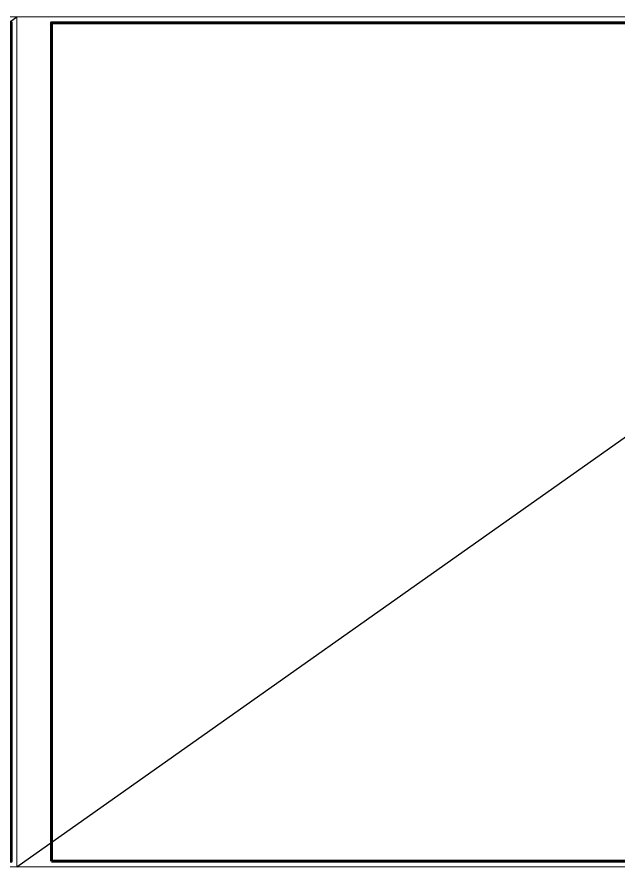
# Model space of a CAD drawing. Header units: millimetres. Extents: x -182770 to 489476, y -561170 to -280028.
# Drawn here: x 439076 to 453776, y -533379 to -512589 of the extents above; entities that cross this region are included whole.
import ezdxf
from ezdxf.enums import TextEntityAlignment as Align

# ---------------------------------------------------------------- set-up
doc = ezdxf.new("R2010")
doc.units = ezdxf.units.MM
doc.header["$MEASUREMENT"] = 0
doc.layers.get('Defpoints').update_dxf_attribs({"color": 1})
doc.layers.add('KCS_Plotter', color=11, linetype='Continuous', plot=False)
for name, color, linetype, lineweight in [('Khungten_LCDI', 7, 'Continuous', 5), ('LC Net thay', 63, 'Continuous', 25), ('LC Text1', 3, 'Continuous', 20)]:
    doc.layers.add(name, color=color, linetype=linetype, lineweight=lineweight)
doc.styles.add('Khungten', font='VHAVAN.TTF', dxfattribs={"width": 0.9, "height": 5000})
doc.styles.add('LC 1', font='VHAVANB.TTF')
doc.styles.add('Title', font='VHBLACK.TTF', dxfattribs={"width": 0.8})

# ---------------------------------------------------------------- blocks, each defined once
blk = doc.blocks.new('lcdi fix')
at = {"layer": 'Defpoints', "lineweight": 0}
blk.add_lwpolyline([(-1200, -14850), (-1200, 14850), (40800, 14850), (40800, -14850)], close=True, dxfattribs=at)
at = {"layer": 'Khungten_LCDI', "color": 5, "lineweight": 60}
blk.add_lwpolyline([(0, -14650), (0, 14650), (40600, 14650), (40600, -14650)], close=True, dxfattribs=at)
at = {"color": 7, "style": 'Khungten', "width": 0.8}
for tag, p in [('REVISION', (39499, -10746)), ('NGAYHT', (39546, -11609))]:
    blk.add_attdef(tag, text='', height=200, dxfattribs=at).set_placement(p, align=Align.CENTER)
at = {"layer": 'LC Text1', "color": 3, "style": 'LC 1', "width": 1.834006}
for tag, p, p2 in [('TENBANVE1', (36913, -8886), (40339, -8886)), ('TENBANVE2', (36913, -9562), (40339, -9562))]:
    blk.add_attdef(tag, text='', height=250, dxfattribs=at).set_placement(p, p2, align=Align.FIT)
at = {"layer": 'LC Text1', "style": 'Title', "width": 0.7}
blk.add_attdef('SOBANVE', text='', height=250, dxfattribs=at).set_placement((39562, -13896), align=Align.CENTER)

msp = doc.modelspace()

# ---------------------------------------------------------------- linework, layer by layer
at = {"layer": 'KCS_Plotter', "ltscale": 250}
msp.add_line((409676.1, -533378.8), (439076.1, -512588.8), dxfattribs=at)
at = {"layer": 'KCS_Plotter'}
msp.add_line((439076.1, -533378.8), (468476.1, -512588.8), dxfattribs=at)

# ---------------------------------------------------------------- block references
at = {"layer": 'LC Net thay', "xscale": 0.7, "yscale": 0.7, "zscale": 0.7}
for p in [(410516.1, -522983.8), (439916.1, -522983.8)]:
    msp.add_blockref('lcdi fix', p, dxfattribs=at)

doc.saveas('drawing.dxf')
